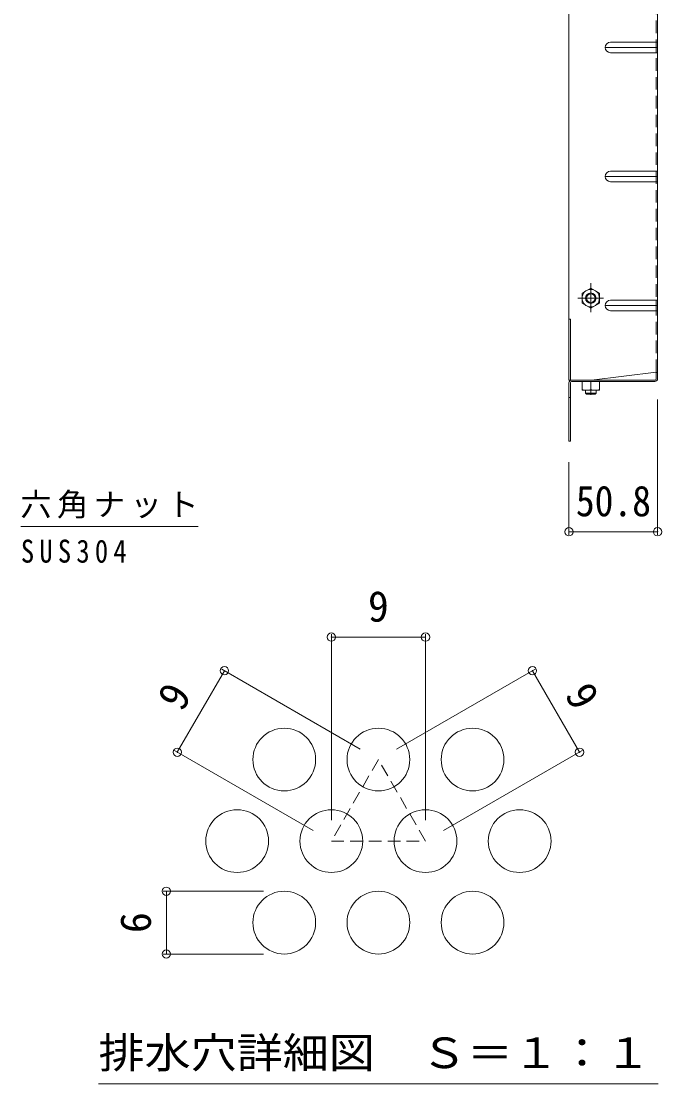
# Model space of a CAD drawing. Units: millimetres at full size, sheet at 1:6, with parts at other scales. Extents: x -1626 to 1623, y -1182 to 1151.
# Drawn here: x 898 to 1265, y -84 to 525 of the extents above; entities that cross this region are included whole.
import ezdxf
from ezdxf.enums import TextEntityAlignment as Align

# ---------------------------------------------------------------- set-up
doc = ezdxf.new("R2010")
doc.units = ezdxf.units.MM
doc.header["$LTSCALE"] = 6
doc.header["$PDMODE"] = 32
doc.header["$PDSIZE"] = 4.8
doc.linetypes.add('CHAIN1', pattern=[8, 5, -1, 1, -1])
doc.linetypes.add('DASHED1', pattern=[1.8, 1.2, -0.6])
for name, color, linetype, lineweight in [('6-0', 2, 'Continuous', 9), ('6-1', 3, 'Continuous', 9), ('6-4', 7, 'Continuous', 9), ('6-5', 7, 'Continuous', 9), ('6-7', 2, 'Continuous', 9), ('6-B', 2, 'Continuous', 9), ('6-D', 2, 'CHAIN1', 9), ('F-4_F-4ﾚｲﾔ', 7, 'Continuous', 9), ('F-5_F-5ﾚｲﾔ', 2, 'Continuous', 9), ('F-6_F-6ﾚｲﾔ', 2, 'Continuous', 9)]:
    doc.layers.add(name, color=color, linetype=linetype, lineweight=lineweight)
doc.styles.add('ＭＳ ゴシック', font='')
doc.styles.get('ＭＳ ゴシック').set_extended_font_data('MS Gothic')

msp = doc.modelspace()

# ---------------------------------------------------------------- linework, layer by layer
at = {"layer": '6-0'}
for p, q in [((1235.6, 513.445), (1261.8, 513.445)), ((1261.8, 513.445), (1262.6, 513.445)), ((1235.6, 507.445), (1261.8, 507.445)), ((1261.8, 507.445), (1262.6, 507.445)), ((1235.6, 439.445), (1261.8, 439.445)), ((1261.8, 439.445), (1262.6, 439.445)), ((1235.6, 433.445), (1261.8, 433.445)), ((1261.8, 433.445), (1262.6, 433.445)), ((1235.6, 365.445), (1261.8, 365.445)), ((1261.8, 365.445), (1262.6, 365.445)), ((1235.6, 359.445), (1261.8, 359.445)), ((1261.8, 359.445), (1262.6, 359.445))]:
    msp.add_line(p, q, dxfattribs=at)
at = {"layer": '6-0', "linetype": 'CHAIN1'}
for p, q in [((1232.6, 510.445), (1262.6, 510.445)), ((1232.6, 436.445), (1262.6, 436.445)), ((1232.6, 362.445), (1262.6, 362.445))]:
    msp.add_line(p, q, dxfattribs=at)
at = {"layer": '6-0'}
for centre in [(1235.6, 510.445), (1235.6, 436.445), (1235.6, 362.445)]:
    msp.add_arc(centre, 3, 90, 270, dxfattribs=at)
at = {"layer": '6-1'}
for p, q in [((1221.3, 313.843), (1221.3, 312.143)), ((1227.3, 312.143), (1221.3, 312.143)), ((1221.3, 312.143), (1221.8, 311.643)), ((1226.8, 311.643), (1221.8, 311.643)), ((1227.3, 312.143), (1226.8, 311.643)), ((1227.3, 313.843), (1227.3, 312.143))]:
    msp.add_line(p, q, dxfattribs=at)
at = {"layer": '6-4'}
for p, q in [((1262.6, 230.84), (1262.6, 308.44)), ((1211.8, 230.84), (1211.8, 272.64)), ((1211.8, 232.64), (1262.6, 232.64))]:
    msp.add_line(p, q, dxfattribs=at)
for p in [(1211.8, 232.64), (1262.6, 232.64)]:
    msp.add_point(p, dxfattribs=at)
at = {"layer": '6-5'}
msp.add_line((999.111, 235.711), (897.435, 235.711), dxfattribs=at)
at = {"layer": '6-7'}
for p, q in [((1262.6, 320.44), (1262.6, 996.447)), ((1211.8, 658.445), (1211.8, 319.64)), ((1261.8, 507.445), (1261.8, 513.445)), ((1261.8, 433.445), (1261.8, 439.445)), ((1261.8, 359.445), (1261.8, 365.445)), ((1211.8, 354.644), (1212.6, 354.644)), ((1212.6, 319.64), (1212.6, 354.644)), ((1224.8, 319.643), (1261.8, 324.256)), ((1261.8, 320.307), (1261.8, 324.256)), ((1211.8, 319.64), (1212.6, 319.64)), ((1212.6, 319.64), (1213.4, 319.64)), ((1212.6, 318.173), (1212.6, 284.64)), ((1213.267, 318.84), (1261, 318.84)), ((1213.4, 319.64), (1261.133, 319.64)), ((1211.8, 309.64), (1212.6, 309.64))]:
    msp.add_line(p, q, dxfattribs=at)
at = {"layer": '6-7', "linetype": 'DASHED1'}
msp.add_line((1261.8, 324.256), (1261.8, 992.631), dxfattribs=at)
at = {"layer": '6-7'}
msp.add_lwpolyline([(1211.8, 318.04), (1211.8, 284.64), (1212.6, 284.64)], dxfattribs=at)
for centre, radius, start, end in [((1261.8, 323.456), 0.8, 0, 90), ((1213.4, 318.04), 1.6, 90, 180), ((1213.267, 318.173), 0.667, 90, 180), ((1261, 320.44), 1.6, 270, 0), ((1261.133, 320.307), 0.667, 270, 0)]:
    msp.add_arc(centre, radius, start, end, dxfattribs=at)
at = {"layer": '6-B'}
for p, q in [((1224.3, 372.39), (1219.3, 369.503)), ((1219.3, 369.503), (1219.3, 363.777)), ((1224.3, 360.89), (1219.3, 363.777)), ((1224.3, 360.89), (1229.3, 363.777)), ((1229.3, 318.843), (1219.3, 318.843)), ((1219.3, 318.843), (1219.3, 313.843)), ((1224.3, 318.843), (1224.3, 314.276)), ((1229.3, 318.843), (1229.3, 313.843)), ((1229.3, 313.843), (1219.3, 313.843))]:
    msp.add_line(p, q, dxfattribs=at)
msp.add_lwpolyline([(1224.3, 372.39), (1229.3, 369.503), (1229.3, 363.777)], dxfattribs=at)
for radius in [5, 3, 2.458]:
    msp.add_circle((1224.3, 366.64), radius, dxfattribs=at)
for centre in [(1221.8, 321.277), (1226.8, 321.277)]:
    msp.add_arc(centre, 7.433, 250.34634, 289.65367, dxfattribs=at)
at = {"layer": '6-D'}
for p, q in [((1224.3, 375.168), (1224.3, 358.66)), ((1216.83, 366.64), (1231.59, 366.64)), ((1224.3, 311.157), (1224.3, 314.219))]:
    msp.add_line(p, q, dxfattribs=at)
at = {"layer": 'F-4_F-4ﾚｲﾔ'}
for p, q in [((1075.5, 173.986), (1075.5, 67.186)), ((1075.5, 172.186), (1129.5, 172.186)), ((1129.5, 173.986), (1129.5, 67.186)), ((987.165, 106.186), (1014.165, 152.951)), ((1012.607, 153.851), (1092.108, 107.951)), ((1192.393, 153.851), (1112.892, 107.951)), ((1217.835, 106.186), (1190.835, 152.951)), ((985.607, 107.086), (1065.108, 61.186)), ((1219.393, 107.086), (1139.892, 61.186)), ((979.079, 26.42), (1036.5, 26.42)), ((980.879, -9.58), (980.879, 26.42)), ((979.079, -9.58), (1036.5, -9.58))]:
    msp.add_line(p, q, dxfattribs=at)
for p in [(1075.5, 172.186), (1129.5, 172.186), (1014.165, 152.951), (1190.835, 152.951), (987.165, 106.186), (1217.835, 106.186), (980.879, 26.42), (980.879, -9.58)]:
    msp.add_point(p, dxfattribs=at)
at = {"layer": 'F-5_F-5ﾚｲﾔ', "color": 7}
msp.add_line((942, -84), (1263, -84), dxfattribs=at)
at = {"layer": 'F-6_F-6ﾚｲﾔ', "linetype": 'DASHED1'}
msp.add_lwpolyline([(1102.5, 101.951), (1075.5, 55.186), (1129.5, 55.186)], close=True, dxfattribs=at)
at = {"layer": 'F-6_F-6ﾚｲﾔ'}
for centre in [(1048.5, 101.951), (1102.5, 101.951), (1156.5, 101.951), (1021.5, 55.186), (1075.5, 55.186), (1129.5, 55.186), (1183.5, 55.186), (1048.5, 8.42), (1102.5, 8.42), (1156.5, 8.42)]:
    msp.add_circle(centre, 18, dxfattribs=at)

# ---------------------------------------------------------------- texts
at = {"layer": '6-4', "color": 2, "style": 'ＭＳ ゴシック', "width": 0.9}
msp.add_text('50.8', height=17.6, dxfattribs=at).set_placement((1215.75, 236.24), align=Align.BOTTOM_LEFT)
at = {"layer": '6-5', "char_height": 13.2, "attachment_point": 7, "style": 'ＭＳ ゴシック'}
for s, insert in [('\\T1.17;六角ナット', (897.111, 240.192)), ('\\T1.39;\\W0.85;SUS304', (897.435, 214.711))]:
    msp.add_mtext(s, dxfattribs=dict(at, insert=insert))
at = {"layer": 'F-4_F-4ﾚｲﾔ', "color": 2, "style": 'ＭＳ ゴシック'}
msp.add_text('9', height=17.6, dxfattribs=at).set_placement((1096.5, 175.786), align=Align.BOTTOM_LEFT)
for s, rotation, p in [('9', 60, (994.548, 126.172)), ('9', 300, (1204.452, 136.564)), ('6', 90, (977.279, 2.42))]:
    msp.add_text(s, height=17.6, rotation=rotation, dxfattribs=at).set_placement(p, align=Align.BOTTOM_LEFT)
at = {"layer": 'F-5_F-5ﾚｲﾔ', "style": 'ＭＳ ゴシック', "width": 1.1}
msp.add_text('排水穴詳細図\u3000Ｓ＝１：１', height=17.6, dxfattribs=at).set_placement((942, -80.313), align=Align.BOTTOM_LEFT)

doc.saveas('drawing.dxf')
